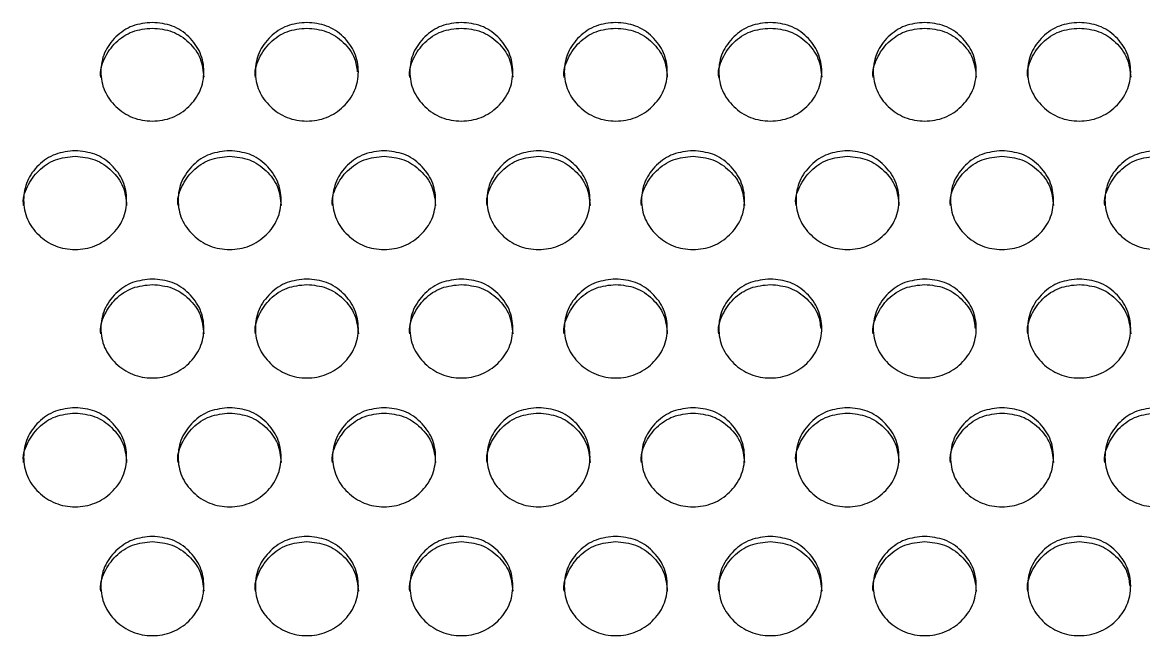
# Model space of a CAD drawing. Header units: millimetres. Extents: x 0.6 to 29.2, y 0.5 to 20.5.
# Drawn here: x 15.987 to 16.568, y 11.141 to 11.458 of the extents above; entities that cross this region are included whole.
import ezdxf

# ---------------------------------------------------------------- set-up
doc = ezdxf.new("R2010")
doc.units = ezdxf.units.MM

msp = doc.modelspace()

# ---------------------------------------------------------------- linework, layer by layer
for points, knots in [([(16.05468, 11.4582), (16.05819, 11.45787), (16.06521, 11.45719), (16.07397, 11.45111), (16.08011, 11.44278), (16.08197, 11.43269), (16.08011, 11.42262), (16.07398, 11.41423), (16.06522, 11.40836), (16.05468, 11.40657), (16.04415, 11.40836), (16.03538, 11.41423), (16.02926, 11.42262), (16.0274, 11.4327), (16.02926, 11.44278), (16.03539, 11.45111), (16.04415, 11.45717), (16.05117, 11.45786), (16.05468, 11.4582)], [0, 0, 0, 0, 0.062437, 0.124973, 0.187531, 0.249981, 0.31254, 0.374985, 0.437549, 0.499993, 0.562544, 0.624997, 0.687552, 0.750004, 0.812563, 0.87501, 0.937472, 1, 1, 1, 1]), ([(16.13468, 11.4582), (16.13819, 11.45787), (16.14521, 11.45719), (16.15397, 11.45111), (16.16011, 11.44278), (16.16197, 11.43269), (16.16011, 11.42262), (16.15398, 11.41423), (16.14522, 11.40836), (16.13468, 11.40657), (16.12415, 11.40836), (16.11538, 11.41423), (16.10926, 11.42262), (16.1074, 11.4327), (16.10926, 11.44278), (16.11539, 11.45111), (16.12415, 11.45717), (16.13117, 11.45786), (16.13468, 11.4582)], [0, 0, 0, 0, 0.062437, 0.124973, 0.187531, 0.249981, 0.312541, 0.374985, 0.437549, 0.499992, 0.562544, 0.624998, 0.687552, 0.750004, 0.812563, 0.87501, 0.937472, 1, 1, 1, 1]), ([(16.21468, 11.4582), (16.21819, 11.45787), (16.22521, 11.45719), (16.23397, 11.45111), (16.24011, 11.44278), (16.24197, 11.43269), (16.24011, 11.42262), (16.23398, 11.41423), (16.22522, 11.40836), (16.21468, 11.40657), (16.20415, 11.40836), (16.19538, 11.41423), (16.18926, 11.42262), (16.1874, 11.4327), (16.18926, 11.44278), (16.19539, 11.45111), (16.20415, 11.45717), (16.21117, 11.45786), (16.21468, 11.4582)], [0, 0, 0, 0, 0.062437, 0.124973, 0.187531, 0.249981, 0.312541, 0.374985, 0.437548, 0.499993, 0.562545, 0.624998, 0.687553, 0.750005, 0.812563, 0.87501, 0.937472, 1, 1, 1, 1]), ([(16.29468, 11.4582), (16.29819, 11.45787), (16.30521, 11.45719), (16.31397, 11.45111), (16.32011, 11.44278), (16.32197, 11.43269), (16.32011, 11.42262), (16.31398, 11.41423), (16.30522, 11.40836), (16.29468, 11.40657), (16.28415, 11.40836), (16.27538, 11.41423), (16.26926, 11.42262), (16.2674, 11.4327), (16.26926, 11.44278), (16.27538, 11.45111), (16.28415, 11.45717), (16.29117, 11.45786), (16.29468, 11.4582)], [0, 0, 0, 0, 0.062437, 0.124973, 0.187531, 0.249981, 0.312541, 0.374985, 0.437549, 0.499993, 0.562545, 0.624997, 0.687553, 0.750004, 0.812563, 0.87501, 0.937472, 1, 1, 1, 1]), ([(16.37468, 11.4582), (16.37819, 11.45787), (16.38521, 11.45719), (16.39397, 11.45111), (16.40011, 11.44278), (16.40197, 11.43269), (16.40011, 11.42262), (16.39398, 11.41423), (16.38522, 11.40836), (16.37468, 11.40657), (16.36415, 11.40836), (16.35538, 11.41423), (16.34926, 11.42262), (16.3474, 11.4327), (16.34926, 11.44278), (16.35539, 11.45111), (16.36415, 11.45717), (16.37117, 11.45786), (16.37468, 11.4582)], [0, 0, 0, 0, 0.0624366, 0.1249728, 0.1875302, 0.2499807, 0.3125402, 0.3749849, 0.4375484, 0.4999925, 0.5625446, 0.6249968, 0.687552, 0.7500041, 0.8125631, 0.8750097, 0.9374718, 1, 1, 1, 1]), ([(16.45468, 11.4582), (16.45819, 11.45787), (16.46521, 11.45719), (16.47397, 11.45111), (16.48011, 11.44278), (16.48197, 11.43269), (16.48011, 11.42262), (16.47398, 11.41423), (16.46522, 11.40836), (16.45468, 11.40657), (16.44415, 11.40836), (16.43538, 11.41423), (16.42926, 11.42262), (16.4274, 11.4327), (16.42926, 11.44278), (16.43538, 11.45111), (16.44415, 11.45717), (16.45117, 11.45786), (16.45468, 11.4582)], [0, 0, 0, 0, 0.062437, 0.124973, 0.18753, 0.249981, 0.31254, 0.374985, 0.437548, 0.499992, 0.562544, 0.624997, 0.687552, 0.750004, 0.812563, 0.87501, 0.937472, 1, 1, 1, 1]), ([(16.53468, 11.4582), (16.53819, 11.45787), (16.54521, 11.45719), (16.55397, 11.45111), (16.56011, 11.44278), (16.56197, 11.43269), (16.56011, 11.42262), (16.55398, 11.41423), (16.54522, 11.40836), (16.53468, 11.40657), (16.52415, 11.40836), (16.51538, 11.41423), (16.50926, 11.42262), (16.5074, 11.4327), (16.50926, 11.44278), (16.51539, 11.45111), (16.52415, 11.45717), (16.53117, 11.45786), (16.53468, 11.4582)], [0, 0, 0, 0, 0.062437, 0.124973, 0.187531, 0.249981, 0.312541, 0.374985, 0.437549, 0.499993, 0.562545, 0.624997, 0.687552, 0.750004, 0.812563, 0.87501, 0.937472, 1, 1, 1, 1]), ([(16.02802, 11.42976), (16.02802, 11.42976), (16.02735, 11.43304), (16.02957, 11.4399), (16.0353, 11.44817), (16.04417, 11.45423), (16.05118, 11.45492), (16.05468, 11.45527)], [0, 0, 0, 0, 0.000446, 0.250487, 0.500133, 0.749907, 1, 1, 1, 1]), ([(16.05468, 11.45527), (16.05819, 11.45493), (16.06522, 11.45425), (16.07393, 11.44818), (16.08027, 11.43987), (16.08099, 11.43315), (16.08135, 11.4298)], [0, 0, 0, 0, 0.24996, 0.500263, 0.750581, 1, 1, 1, 1]), ([(16.10802, 11.42976), (16.10802, 11.42976), (16.10738, 11.43304), (16.10955, 11.4399), (16.11531, 11.44817), (16.12417, 11.45423), (16.13118, 11.45492), (16.13468, 11.45527)], [0, 0, 0, 0, 0.000445, 0.250486, 0.500132, 0.749907, 1, 1, 1, 1]), ([(16.13468, 11.45527), (16.1382, 11.45493), (16.14523, 11.45426), (16.15389, 11.44817), (16.15981, 11.4407), (16.1605, 11.43498), (16.16079, 11.4326)], [0, 0, 0, 0, 0.269193, 0.538756, 0.808334, 1, 1, 1, 1]), ([(16.18802, 11.42976), (16.18802, 11.42976), (16.18738, 11.43304), (16.18955, 11.4399), (16.19531, 11.44817), (16.20417, 11.45423), (16.21118, 11.45492), (16.21468, 11.45527)], [0, 0, 0, 0, 0.000445, 0.250486, 0.500132, 0.749907, 1, 1, 1, 1]), ([(16.21468, 11.45527), (16.21819, 11.45493), (16.22522, 11.45425), (16.23393, 11.44818), (16.24027, 11.43987), (16.24099, 11.43315), (16.24135, 11.4298)], [0, 0, 0, 0, 0.24996, 0.500263, 0.750581, 1, 1, 1, 1]), ([(16.26802, 11.42976), (16.26802, 11.42976), (16.26738, 11.43304), (16.26955, 11.4399), (16.27531, 11.44817), (16.28417, 11.45423), (16.29118, 11.45492), (16.29468, 11.45527)], [0, 0, 0, 0, 0.000445, 0.250487, 0.50013, 0.749907, 1, 1, 1, 1]), ([(16.29468, 11.45527), (16.29819, 11.45493), (16.30522, 11.45425), (16.31393, 11.44818), (16.32027, 11.43987), (16.32099, 11.43315), (16.32135, 11.4298)], [0, 0, 0, 0, 0.24996, 0.500261, 0.750581, 1, 1, 1, 1]), ([(16.34802, 11.42976), (16.34802, 11.42976), (16.34737, 11.43304), (16.34956, 11.4399), (16.35531, 11.44817), (16.36417, 11.45423), (16.37118, 11.45492), (16.37468, 11.45527)], [0, 0, 0, 0, 0.000446, 0.250487, 0.500131, 0.749907, 1, 1, 1, 1]), ([(16.37468, 11.45527), (16.37819, 11.45493), (16.38522, 11.45425), (16.39393, 11.44818), (16.40027, 11.43987), (16.40099, 11.43315), (16.40135, 11.4298)], [0, 0, 0, 0, 0.249958, 0.500262, 0.75058, 1, 1, 1, 1]), ([(16.42802, 11.42976), (16.42802, 11.42976), (16.42737, 11.43304), (16.42956, 11.4399), (16.43531, 11.44817), (16.44417, 11.45423), (16.45118, 11.45492), (16.45468, 11.45527)], [0, 0, 0, 0, 0.000446, 0.250487, 0.500131, 0.749907, 1, 1, 1, 1]), ([(16.45468, 11.45527), (16.45819, 11.45493), (16.46522, 11.45425), (16.47393, 11.44818), (16.48027, 11.43987), (16.48099, 11.43315), (16.48135, 11.4298)], [0, 0, 0, 0, 0.249958, 0.500262, 0.75058, 1, 1, 1, 1]), ([(16.50802, 11.42976), (16.50802, 11.42976), (16.50737, 11.43304), (16.50956, 11.4399), (16.51531, 11.44817), (16.52417, 11.45423), (16.53118, 11.45492), (16.53468, 11.45527)], [0, 0, 0, 0, 0.0004458, 0.2504868, 0.5001325, 0.7499069, 1, 1, 1, 1]), ([(16.53468, 11.45527), (16.53819, 11.45493), (16.54522, 11.45425), (16.55393, 11.44818), (16.56027, 11.43987), (16.56099, 11.43315), (16.56135, 11.4298)], [0, 0, 0, 0, 0.24996, 0.500261, 0.750581, 1, 1, 1, 1]), ([(15.98802, 11.36336), (15.98802, 11.36336), (15.98738, 11.36664), (15.98955, 11.37352), (15.99531, 11.3818), (16.00417, 11.38787), (16.01118, 11.38856), (16.01468, 11.38891)], [0, 0, 0, 0, 0.000445, 0.250487, 0.500133, 0.749907, 1, 1, 1, 1]), ([(16.01468, 11.3918), (16.01819, 11.39146), (16.02521, 11.39078), (16.03397, 11.38469), (16.04011, 11.37635), (16.04197, 11.36624), (16.04011, 11.35616), (16.03398, 11.34775), (16.02522, 11.34187), (16.01468, 11.34008), (16.00415, 11.34187), (15.99538, 11.34775), (15.98926, 11.35615), (15.9874, 11.36625), (15.98926, 11.37635), (15.99539, 11.38469), (16.00415, 11.39076), (16.01117, 11.39145), (16.01468, 11.3918)], [0, 0, 0, 0, 0.062437, 0.124973, 0.187531, 0.249981, 0.312541, 0.374985, 0.437548, 0.499993, 0.562545, 0.624997, 0.687553, 0.750005, 0.812564, 0.87501, 0.937472, 1, 1, 1, 1]), ([(16.01468, 11.38891), (16.01819, 11.38857), (16.02522, 11.38789), (16.03393, 11.38181), (16.04027, 11.37348), (16.04099, 11.36676), (16.04135, 11.3634)], [0, 0, 0, 0, 0.24996, 0.500263, 0.750583, 1, 1, 1, 1]), ([(16.06802, 11.36336), (16.06802, 11.36336), (16.06735, 11.36664), (16.06957, 11.37352), (16.0753, 11.3818), (16.08417, 11.38787), (16.09118, 11.38856), (16.09468, 11.38891)], [0, 0, 0, 0, 0.000446, 0.250488, 0.50013, 0.749908, 1, 1, 1, 1]), ([(16.09468, 11.3918), (16.09819, 11.39146), (16.10521, 11.39078), (16.11397, 11.38469), (16.12011, 11.37635), (16.12197, 11.36624), (16.12011, 11.35616), (16.11398, 11.34775), (16.10522, 11.34187), (16.09468, 11.34008), (16.08415, 11.34187), (16.07538, 11.34775), (16.06926, 11.35615), (16.0674, 11.36625), (16.06926, 11.37635), (16.07538, 11.38469), (16.08415, 11.39076), (16.09117, 11.39145), (16.09468, 11.3918)], [0, 0, 0, 0, 0.0624361, 0.1249721, 0.1875295, 0.2499802, 0.3125396, 0.3749843, 0.4375475, 0.4999917, 0.5625438, 0.624996, 0.6875518, 0.750004, 0.8125633, 0.8750092, 0.9374718, 1, 1, 1, 1]), ([(16.09468, 11.38891), (16.09819, 11.38857), (16.10522, 11.38789), (16.11393, 11.38181), (16.12027, 11.37348), (16.12099, 11.36676), (16.12135, 11.3634)], [0, 0, 0, 0, 0.249956, 0.50026, 0.750581, 1, 1, 1, 1]), ([(16.14802, 11.36336), (16.14802, 11.36336), (16.14735, 11.36664), (16.14957, 11.37352), (16.1553, 11.3818), (16.16417, 11.38787), (16.17118, 11.38856), (16.17468, 11.38891)], [0, 0, 0, 0, 0.000446, 0.250488, 0.50013, 0.749908, 1, 1, 1, 1]), ([(16.17468, 11.3918), (16.17819, 11.39146), (16.18521, 11.39078), (16.19397, 11.38469), (16.20011, 11.37635), (16.20197, 11.36624), (16.20011, 11.35616), (16.19398, 11.34775), (16.18522, 11.34187), (16.17468, 11.34008), (16.16415, 11.34187), (16.15538, 11.34775), (16.14926, 11.35615), (16.1474, 11.36625), (16.14926, 11.37635), (16.15538, 11.38469), (16.16415, 11.39076), (16.17117, 11.39145), (16.17468, 11.3918)], [0, 0, 0, 0, 0.062437, 0.124972, 0.18753, 0.249981, 0.31254, 0.374984, 0.437548, 0.499992, 0.562544, 0.624996, 0.687552, 0.750004, 0.812563, 0.875009, 0.937472, 1, 1, 1, 1]), ([(16.17468, 11.38891), (16.17819, 11.38857), (16.18522, 11.38789), (16.19393, 11.38181), (16.20027, 11.37348), (16.20099, 11.36676), (16.20135, 11.3634)], [0, 0, 0, 0, 0.249961, 0.50026, 0.750583, 1, 1, 1, 1]), ([(16.22802, 11.36336), (16.22802, 11.36336), (16.22735, 11.36664), (16.22957, 11.37352), (16.2353, 11.3818), (16.24417, 11.38787), (16.25118, 11.38856), (16.25468, 11.38891)], [0, 0, 0, 0, 0.000446, 0.250488, 0.500133, 0.749907, 1, 1, 1, 1]), ([(16.25468, 11.3918), (16.25819, 11.39146), (16.26521, 11.39078), (16.27397, 11.38469), (16.28011, 11.37635), (16.28197, 11.36624), (16.28011, 11.35616), (16.27398, 11.34775), (16.26522, 11.34187), (16.25468, 11.34008), (16.24415, 11.34187), (16.23538, 11.34775), (16.22926, 11.35615), (16.2274, 11.36625), (16.22926, 11.37635), (16.23539, 11.38469), (16.24415, 11.39076), (16.25117, 11.39145), (16.25468, 11.3918)], [0, 0, 0, 0, 0.062437, 0.124973, 0.18753, 0.249981, 0.31254, 0.374984, 0.437549, 0.499993, 0.562545, 0.624997, 0.687552, 0.750004, 0.812564, 0.87501, 0.937472, 1, 1, 1, 1]), ([(16.25468, 11.38891), (16.25819, 11.38857), (16.26522, 11.38789), (16.27393, 11.38181), (16.28027, 11.37348), (16.28099, 11.36676), (16.28135, 11.3634)], [0, 0, 0, 0, 0.24996, 0.500263, 0.750582, 1, 1, 1, 1]), ([(16.30802, 11.36336), (16.30802, 11.36336), (16.30737, 11.36664), (16.30956, 11.37352), (16.31531, 11.3818), (16.32417, 11.38787), (16.33118, 11.38856), (16.33468, 11.38891)], [0, 0, 0, 0, 0.000446, 0.250488, 0.500133, 0.749907, 1, 1, 1, 1]), ([(16.33468, 11.3918), (16.33819, 11.39146), (16.34521, 11.39078), (16.35397, 11.38469), (16.36011, 11.37635), (16.36197, 11.36624), (16.36011, 11.35616), (16.35398, 11.34775), (16.34522, 11.34187), (16.33468, 11.34008), (16.32415, 11.34187), (16.31538, 11.34775), (16.30926, 11.35615), (16.3074, 11.36625), (16.30926, 11.37635), (16.31539, 11.38469), (16.32415, 11.39076), (16.33117, 11.39145), (16.33468, 11.3918)], [0, 0, 0, 0, 0.062437, 0.124973, 0.18753, 0.249981, 0.31254, 0.374985, 0.437548, 0.499993, 0.562545, 0.624997, 0.687553, 0.750005, 0.812564, 0.87501, 0.937472, 1, 1, 1, 1]), ([(16.33468, 11.38891), (16.33819, 11.38857), (16.34522, 11.38789), (16.35393, 11.38181), (16.36027, 11.37348), (16.36099, 11.36676), (16.36135, 11.3634)], [0, 0, 0, 0, 0.2499602, 0.5002611, 0.7505824, 1, 1, 1, 1]), ([(16.38802, 11.36336), (16.38802, 11.36336), (16.38735, 11.36664), (16.38957, 11.37352), (16.3953, 11.3818), (16.40417, 11.38787), (16.41118, 11.38856), (16.41468, 11.38891)], [0, 0, 0, 0, 0.0004462, 0.2504882, 0.5001318, 0.7499075, 1, 1, 1, 1]), ([(16.41468, 11.3918), (16.41819, 11.39146), (16.42521, 11.39078), (16.43397, 11.38469), (16.44011, 11.37635), (16.44197, 11.36624), (16.44011, 11.35616), (16.43398, 11.34775), (16.42522, 11.34187), (16.41468, 11.34008), (16.40415, 11.34187), (16.39538, 11.34775), (16.38926, 11.35615), (16.3874, 11.36625), (16.38926, 11.37635), (16.39539, 11.38469), (16.40415, 11.39076), (16.41117, 11.39145), (16.41468, 11.3918)], [0, 0, 0, 0, 0.062437, 0.124973, 0.18753, 0.249981, 0.31254, 0.374985, 0.437548, 0.499992, 0.562544, 0.624997, 0.687552, 0.750004, 0.812564, 0.87501, 0.937472, 1, 1, 1, 1]), ([(16.41468, 11.38891), (16.41819, 11.38857), (16.42522, 11.38789), (16.43393, 11.38181), (16.44027, 11.37348), (16.44099, 11.36676), (16.44135, 11.3634)], [0, 0, 0, 0, 0.249958, 0.500262, 0.750582, 1, 1, 1, 1]), ([(16.46802, 11.36336), (16.46802, 11.36336), (16.46737, 11.36664), (16.46956, 11.37352), (16.47531, 11.3818), (16.48417, 11.38787), (16.49118, 11.38856), (16.49468, 11.38891)], [0, 0, 0, 0, 0.0004458, 0.2504875, 0.5001314, 0.7499073, 1, 1, 1, 1]), ([(16.49468, 11.3918), (16.49819, 11.39146), (16.50521, 11.39078), (16.51397, 11.38469), (16.52011, 11.37635), (16.52197, 11.36624), (16.52011, 11.35616), (16.51398, 11.34775), (16.50522, 11.34187), (16.49468, 11.34008), (16.48415, 11.34187), (16.47538, 11.34775), (16.46926, 11.35615), (16.4674, 11.36625), (16.46926, 11.37635), (16.47539, 11.38469), (16.48415, 11.39076), (16.49117, 11.39145), (16.49468, 11.3918)], [0, 0, 0, 0, 0.0624373, 0.1249727, 0.1875301, 0.2499806, 0.31254, 0.3749843, 0.4375484, 0.499992, 0.5625441, 0.6249967, 0.6875522, 0.7500044, 0.8125635, 0.8750097, 0.9374718, 1, 1, 1, 1]), ([(16.49468, 11.38891), (16.49819, 11.38857), (16.50522, 11.38789), (16.51393, 11.38181), (16.52027, 11.37348), (16.52099, 11.36676), (16.52135, 11.3634)], [0, 0, 0, 0, 0.24996, 0.500262, 0.750582, 1, 1, 1, 1]), ([(16.54802, 11.36336), (16.54802, 11.36336), (16.54737, 11.36664), (16.54956, 11.37352), (16.55531, 11.3818), (16.56417, 11.38787), (16.57118, 11.38856), (16.57468, 11.38891)], [0, 0, 0, 0, 0.0004458, 0.2504877, 0.5001314, 0.7499052, 1, 1, 1, 1]), ([(16.57468, 11.3918), (16.57819, 11.39146), (16.58521, 11.39078), (16.59397, 11.38469), (16.60011, 11.37635), (16.60197, 11.36624), (16.60011, 11.35616), (16.59398, 11.34775), (16.58522, 11.34187), (16.57468, 11.34008), (16.56415, 11.34187), (16.55538, 11.34775), (16.54926, 11.35615), (16.5474, 11.36625), (16.54926, 11.37635), (16.55539, 11.38469), (16.56415, 11.39076), (16.57117, 11.39145), (16.57468, 11.3918)], [0, 0, 0, 0, 0.062437, 0.124973, 0.18753, 0.24998, 0.31254, 0.374984, 0.437548, 0.499992, 0.562544, 0.624996, 0.687552, 0.750004, 0.812564, 0.87501, 0.937471, 1, 1, 1, 1]), ([(16.02802, 11.29695), (16.02802, 11.29696), (16.02735, 11.30024), (16.02957, 11.30713), (16.0353, 11.31542), (16.04417, 11.32151), (16.05118, 11.3222), (16.05468, 11.32255)], [0, 0, 0, 0, 0.000446, 0.250487, 0.500133, 0.749907, 1, 1, 1, 1]), ([(16.05468, 11.32538), (16.05819, 11.32504), (16.06521, 11.32436), (16.07397, 11.31827), (16.08011, 11.30991), (16.08197, 11.29979), (16.08011, 11.28969), (16.07398, 11.28127), (16.06522, 11.27538), (16.05468, 11.27359), (16.04415, 11.27538), (16.03538, 11.28127), (16.02926, 11.28968), (16.0274, 11.29979), (16.02926, 11.30991), (16.03539, 11.31826), (16.04415, 11.32434), (16.05117, 11.32503), (16.05468, 11.32538)], [0, 0, 0, 0, 0.062437, 0.124973, 0.187531, 0.249981, 0.31254, 0.374985, 0.437549, 0.499993, 0.562544, 0.624997, 0.687552, 0.750004, 0.812564, 0.87501, 0.937472, 1, 1, 1, 1]), ([(16.05468, 11.32255), (16.05819, 11.32221), (16.06522, 11.32152), (16.07393, 11.31544), (16.08027, 11.30709), (16.08099, 11.30036), (16.08135, 11.297)], [0, 0, 0, 0, 0.24996, 0.5002633, 0.7505817, 1, 1, 1, 1]), ([(16.10802, 11.29695), (16.10802, 11.29696), (16.10738, 11.30024), (16.10955, 11.30713), (16.11531, 11.31542), (16.12417, 11.32151), (16.13118, 11.3222), (16.13468, 11.32255)], [0, 0, 0, 0, 0.0004447, 0.2504852, 0.5001318, 0.749907, 1, 1, 1, 1]), ([(16.13468, 11.32538), (16.13819, 11.32504), (16.14521, 11.32436), (16.15397, 11.31827), (16.16011, 11.30991), (16.16197, 11.29979), (16.16011, 11.28969), (16.15398, 11.28127), (16.14522, 11.27538), (16.13468, 11.27359), (16.12415, 11.27538), (16.11538, 11.28127), (16.10926, 11.28968), (16.1074, 11.29979), (16.10926, 11.30991), (16.11539, 11.31826), (16.12415, 11.32434), (16.13117, 11.32503), (16.13468, 11.32538)], [0, 0, 0, 0, 0.062437, 0.124973, 0.187531, 0.249981, 0.312541, 0.374985, 0.437549, 0.499992, 0.562544, 0.624997, 0.687553, 0.750004, 0.812563, 0.87501, 0.937472, 1, 1, 1, 1]), ([(16.13468, 11.32255), (16.13819, 11.32221), (16.14522, 11.32152), (16.15393, 11.31544), (16.16027, 11.30709), (16.16099, 11.30036), (16.16135, 11.297)], [0, 0, 0, 0, 0.24996, 0.5002633, 0.7505817, 1, 1, 1, 1]), ([(16.18802, 11.29695), (16.18802, 11.29696), (16.18738, 11.30024), (16.18955, 11.30713), (16.19531, 11.31542), (16.20417, 11.32151), (16.21118, 11.3222), (16.21468, 11.32255)], [0, 0, 0, 0, 0.0004447, 0.2504852, 0.5001318, 0.749907, 1, 1, 1, 1]), ([(16.21468, 11.32538), (16.21819, 11.32504), (16.22521, 11.32436), (16.23397, 11.31827), (16.24011, 11.30991), (16.24197, 11.29979), (16.24011, 11.28969), (16.23398, 11.28127), (16.22522, 11.27538), (16.21468, 11.27359), (16.20415, 11.27538), (16.19538, 11.28127), (16.18926, 11.28968), (16.1874, 11.29979), (16.18926, 11.30991), (16.19539, 11.31826), (16.20415, 11.32434), (16.21117, 11.32503), (16.21468, 11.32538)], [0, 0, 0, 0, 0.062437, 0.124973, 0.187531, 0.249981, 0.312541, 0.374985, 0.437548, 0.499992, 0.562544, 0.624998, 0.687553, 0.750004, 0.812564, 0.87501, 0.937472, 1, 1, 1, 1]), ([(16.21468, 11.32255), (16.21819, 11.32221), (16.22522, 11.32152), (16.23393, 11.31544), (16.24027, 11.30709), (16.24099, 11.30036), (16.24135, 11.297)], [0, 0, 0, 0, 0.24996, 0.5002633, 0.7505817, 1, 1, 1, 1]), ([(16.26802, 11.29695), (16.26802, 11.29696), (16.26738, 11.30024), (16.26955, 11.30713), (16.27531, 11.31542), (16.28417, 11.32151), (16.29118, 11.3222), (16.29468, 11.32255)], [0, 0, 0, 0, 0.000445, 0.250486, 0.50013, 0.749907, 1, 1, 1, 1]), ([(16.29468, 11.32538), (16.29819, 11.32504), (16.30521, 11.32436), (16.31397, 11.31827), (16.32011, 11.30991), (16.32197, 11.29979), (16.32011, 11.28969), (16.31398, 11.28127), (16.30522, 11.27538), (16.29468, 11.27359), (16.28415, 11.27538), (16.27538, 11.28127), (16.26926, 11.28968), (16.2674, 11.29979), (16.26926, 11.30991), (16.27538, 11.31826), (16.28415, 11.32434), (16.29117, 11.32503), (16.29468, 11.32538)], [0, 0, 0, 0, 0.062437, 0.124973, 0.187531, 0.249981, 0.312541, 0.374985, 0.437549, 0.499992, 0.562544, 0.624997, 0.687553, 0.750004, 0.812564, 0.87501, 0.937472, 1, 1, 1, 1]), ([(16.29468, 11.32255), (16.29819, 11.32221), (16.30522, 11.32152), (16.31393, 11.31544), (16.32027, 11.30709), (16.32099, 11.30036), (16.32135, 11.297)], [0, 0, 0, 0, 0.24996, 0.500262, 0.750582, 1, 1, 1, 1]), ([(16.34802, 11.29695), (16.34802, 11.29696), (16.34736, 11.30024), (16.34956, 11.30713), (16.35531, 11.31542), (16.36417, 11.32151), (16.37118, 11.3222), (16.37468, 11.32255)], [0, 0, 0, 0, 0.000445, 0.250486, 0.500131, 0.749908, 1, 1, 1, 1]), ([(16.37468, 11.32538), (16.37819, 11.32504), (16.38521, 11.32436), (16.39397, 11.31827), (16.40011, 11.30991), (16.40197, 11.29979), (16.40011, 11.28969), (16.39398, 11.28127), (16.38522, 11.27538), (16.37468, 11.27359), (16.36415, 11.27538), (16.35538, 11.28127), (16.34926, 11.28968), (16.3474, 11.29979), (16.34926, 11.30991), (16.35539, 11.31826), (16.36415, 11.32434), (16.37117, 11.32503), (16.37468, 11.32538)], [0, 0, 0, 0, 0.062437, 0.124973, 0.18753, 0.24998, 0.31254, 0.374985, 0.437548, 0.499992, 0.562544, 0.624997, 0.687552, 0.750004, 0.812563, 0.87501, 0.937472, 1, 1, 1, 1]), ([(16.37468, 11.32255), (16.3782, 11.32221), (16.38523, 11.32153), (16.39389, 11.31542), (16.39982, 11.3079), (16.40052, 11.30212), (16.40081, 11.2997)], [0, 0, 0, 0, 0.268425, 0.537222, 0.806034, 1, 1, 1, 1]), ([(16.42802, 11.29695), (16.42802, 11.29696), (16.42736, 11.30024), (16.42956, 11.30713), (16.43531, 11.31542), (16.44417, 11.32151), (16.45118, 11.3222), (16.45468, 11.32255)], [0, 0, 0, 0, 0.000445, 0.250486, 0.500131, 0.749907, 1, 1, 1, 1]), ([(16.45468, 11.32538), (16.45819, 11.32504), (16.46521, 11.32436), (16.47397, 11.31827), (16.48011, 11.30991), (16.48197, 11.29979), (16.48011, 11.28969), (16.47398, 11.28127), (16.46522, 11.27538), (16.45468, 11.27359), (16.44415, 11.27538), (16.43538, 11.28127), (16.42926, 11.28968), (16.4274, 11.29979), (16.42926, 11.30991), (16.43538, 11.31826), (16.44415, 11.32434), (16.45117, 11.32503), (16.45468, 11.32538)], [0, 0, 0, 0, 0.062437, 0.124973, 0.18753, 0.24998, 0.31254, 0.374985, 0.437548, 0.499992, 0.562544, 0.624997, 0.687552, 0.750004, 0.812563, 0.87501, 0.937472, 1, 1, 1, 1]), ([(16.45468, 11.32255), (16.4582, 11.32221), (16.46523, 11.32153), (16.47389, 11.31542), (16.47982, 11.3079), (16.48052, 11.30212), (16.48081, 11.2997)], [0, 0, 0, 0, 0.268425, 0.537222, 0.806034, 1, 1, 1, 1]), ([(16.50802, 11.29695), (16.50802, 11.29696), (16.50736, 11.30024), (16.50956, 11.30713), (16.51531, 11.31542), (16.52417, 11.32151), (16.53118, 11.3222), (16.53468, 11.32255)], [0, 0, 0, 0, 0.000445, 0.250486, 0.500132, 0.749907, 1, 1, 1, 1]), ([(16.53468, 11.32538), (16.53819, 11.32504), (16.54521, 11.32436), (16.55397, 11.31827), (16.56011, 11.30991), (16.56197, 11.29979), (16.56011, 11.28969), (16.55398, 11.28127), (16.54522, 11.27538), (16.53468, 11.27359), (16.52415, 11.27538), (16.51538, 11.28127), (16.50926, 11.28968), (16.5074, 11.29979), (16.50926, 11.30991), (16.51539, 11.31826), (16.52415, 11.32434), (16.53117, 11.32503), (16.53468, 11.32538)], [0, 0, 0, 0, 0.062437, 0.124973, 0.187531, 0.249981, 0.312541, 0.374985, 0.437549, 0.499992, 0.562544, 0.624997, 0.687553, 0.750004, 0.812564, 0.87501, 0.937472, 1, 1, 1, 1]), ([(16.53468, 11.32255), (16.53819, 11.32221), (16.54522, 11.32152), (16.55393, 11.31544), (16.56027, 11.30709), (16.56099, 11.30036), (16.56135, 11.297)], [0, 0, 0, 0, 0.24996, 0.500262, 0.750582, 1, 1, 1, 1]), ([(16.01468, 11.25877), (16.01819, 11.25842), (16.02521, 11.25774), (16.03397, 11.25164), (16.04011, 11.24327), (16.04197, 11.23313), (16.04011, 11.22302), (16.03398, 11.21458), (16.02522, 11.20869), (16.01468, 11.2069), (16.00415, 11.20869), (15.99538, 11.21459), (15.98926, 11.22301), (15.9874, 11.23314), (15.98926, 11.24327), (15.99539, 11.25164), (16.00415, 11.25772), (16.01117, 11.25842), (16.01468, 11.25877)], [0, 0, 0, 0, 0.062437, 0.124973, 0.187531, 0.249981, 0.312541, 0.374986, 0.437549, 0.499993, 0.562545, 0.624997, 0.687553, 0.750005, 0.812564, 0.87501, 0.937472, 1, 1, 1, 1]), ([(16.09468, 11.25877), (16.09819, 11.25842), (16.10521, 11.25774), (16.11397, 11.25164), (16.12011, 11.24327), (16.12197, 11.23313), (16.12011, 11.22302), (16.11398, 11.21458), (16.10522, 11.20869), (16.09468, 11.2069), (16.08415, 11.20869), (16.07538, 11.21459), (16.06926, 11.22301), (16.0674, 11.23314), (16.06926, 11.24327), (16.07538, 11.25164), (16.08415, 11.25772), (16.09117, 11.25842), (16.09468, 11.25877)], [0, 0, 0, 0, 0.062436, 0.1249721, 0.1875296, 0.2499801, 0.3125401, 0.3749848, 0.437548, 0.4999921, 0.5625442, 0.6249964, 0.687552, 0.750004, 0.8125632, 0.8750091, 0.9374718, 1, 1, 1, 1]), ([(16.17468, 11.25877), (16.17819, 11.25842), (16.18521, 11.25774), (16.19397, 11.25164), (16.20011, 11.24327), (16.20197, 11.23313), (16.20011, 11.22302), (16.19398, 11.21458), (16.18522, 11.20869), (16.17468, 11.2069), (16.16415, 11.20869), (16.15538, 11.21459), (16.14926, 11.22301), (16.1474, 11.23314), (16.14926, 11.24327), (16.15538, 11.25164), (16.16415, 11.25772), (16.17117, 11.25842), (16.17468, 11.25877)], [0, 0, 0, 0, 0.0624371, 0.1249722, 0.1875303, 0.2499805, 0.3125404, 0.3749845, 0.4375485, 0.4999926, 0.5625446, 0.6249968, 0.6875523, 0.7500042, 0.8125634, 0.8750092, 0.9374719, 1, 1, 1, 1]), ([(16.25468, 11.25877), (16.25819, 11.25842), (16.26521, 11.25774), (16.27397, 11.25164), (16.28011, 11.24327), (16.28197, 11.23313), (16.28011, 11.22302), (16.27398, 11.21458), (16.26522, 11.20869), (16.25468, 11.2069), (16.24415, 11.20869), (16.23538, 11.21459), (16.22926, 11.22301), (16.2274, 11.23314), (16.22926, 11.24327), (16.23539, 11.25164), (16.24415, 11.25772), (16.25117, 11.25842), (16.25468, 11.25877)], [0, 0, 0, 0, 0.0624371, 0.1249732, 0.1875304, 0.2499807, 0.3125406, 0.3749849, 0.437549, 0.4999931, 0.5625452, 0.6249974, 0.6875523, 0.7500044, 0.8125636, 0.8750101, 0.9374718, 1, 1, 1, 1]), ([(16.33468, 11.25877), (16.33819, 11.25842), (16.34521, 11.25774), (16.35397, 11.25164), (16.36011, 11.24327), (16.36197, 11.23313), (16.36011, 11.22302), (16.35398, 11.21458), (16.34522, 11.20869), (16.33468, 11.2069), (16.32415, 11.20869), (16.31538, 11.21459), (16.30926, 11.22301), (16.3074, 11.23314), (16.30926, 11.24327), (16.31539, 11.25164), (16.32415, 11.25772), (16.33117, 11.25842), (16.33468, 11.25877)], [0, 0, 0, 0, 0.062437, 0.124973, 0.18753, 0.249981, 0.312541, 0.374985, 0.437549, 0.499993, 0.562545, 0.624997, 0.687553, 0.750005, 0.812564, 0.87501, 0.937472, 1, 1, 1, 1]), ([(16.41468, 11.25877), (16.41819, 11.25842), (16.42521, 11.25774), (16.43397, 11.25164), (16.44011, 11.24327), (16.44197, 11.23313), (16.44011, 11.22302), (16.43398, 11.21458), (16.42522, 11.20869), (16.41468, 11.2069), (16.40415, 11.20869), (16.39538, 11.21459), (16.38926, 11.22301), (16.3874, 11.23314), (16.38926, 11.24327), (16.39539, 11.25164), (16.40415, 11.25772), (16.41117, 11.25842), (16.41468, 11.25877)], [0, 0, 0, 0, 0.062437, 0.124973, 0.18753, 0.24998, 0.31254, 0.374985, 0.437549, 0.499993, 0.562544, 0.624997, 0.687552, 0.750004, 0.812563, 0.87501, 0.937472, 1, 1, 1, 1]), ([(16.49468, 11.25877), (16.49819, 11.25842), (16.50521, 11.25774), (16.51397, 11.25164), (16.52011, 11.24327), (16.52197, 11.23313), (16.52011, 11.22302), (16.51398, 11.21458), (16.50522, 11.20869), (16.49468, 11.2069), (16.48415, 11.20869), (16.47538, 11.21459), (16.46926, 11.22301), (16.4674, 11.23314), (16.46926, 11.24327), (16.47539, 11.25164), (16.48415, 11.25772), (16.49117, 11.25842), (16.49468, 11.25877)], [0, 0, 0, 0, 0.062437, 0.124973, 0.18753, 0.249981, 0.31254, 0.374985, 0.437549, 0.499992, 0.562544, 0.624997, 0.687552, 0.750004, 0.812563, 0.87501, 0.937472, 1, 1, 1, 1]), ([(16.57468, 11.25877), (16.57819, 11.25842), (16.58521, 11.25774), (16.59397, 11.25164), (16.60011, 11.24327), (16.60197, 11.23313), (16.60011, 11.22302), (16.59398, 11.21458), (16.58522, 11.20869), (16.57468, 11.2069), (16.56415, 11.20869), (16.55538, 11.21459), (16.54926, 11.22301), (16.5474, 11.23314), (16.54926, 11.24327), (16.55539, 11.25164), (16.56415, 11.25772), (16.57117, 11.25842), (16.57468, 11.25877)], [0, 0, 0, 0, 0.062437, 0.124973, 0.18753, 0.24998, 0.31254, 0.374985, 0.437548, 0.499993, 0.562545, 0.624997, 0.687552, 0.750004, 0.812563, 0.87501, 0.937471, 1, 1, 1, 1]), ([(15.98802, 11.23035), (15.98802, 11.23036), (15.98738, 11.23365), (15.98955, 11.24054), (15.99531, 11.24885), (16.00417, 11.25494), (16.01118, 11.25563), (16.01468, 11.25598)], [0, 0, 0, 0, 0.000443, 0.250487, 0.500133, 0.749907, 1, 1, 1, 1]), ([(16.01468, 11.25598), (16.01819, 11.25564), (16.02522, 11.25496), (16.03393, 11.24886), (16.04027, 11.2405), (16.04099, 11.23376), (16.04135, 11.23039)], [0, 0, 0, 0, 0.249959, 0.500263, 0.750581, 1, 1, 1, 1]), ([(16.06802, 11.23035), (16.06802, 11.23036), (16.06735, 11.23364), (16.06957, 11.24054), (16.0753, 11.24885), (16.08417, 11.25494), (16.09118, 11.25563), (16.09468, 11.25598)], [0, 0, 0, 0, 0.0004443, 0.2504881, 0.5001306, 0.7499075, 1, 1, 1, 1]), ([(16.09468, 11.25598), (16.09819, 11.25564), (16.10522, 11.25496), (16.11393, 11.24886), (16.12027, 11.2405), (16.12099, 11.23376), (16.12135, 11.23039)], [0, 0, 0, 0, 0.2499559, 0.5002602, 0.75058, 1, 1, 1, 1]), ([(16.14802, 11.23035), (16.14802, 11.23036), (16.14735, 11.23364), (16.14957, 11.24054), (16.1553, 11.24885), (16.16417, 11.25494), (16.17118, 11.25563), (16.17468, 11.25598)], [0, 0, 0, 0, 0.0004443, 0.2504881, 0.5001306, 0.7499075, 1, 1, 1, 1]), ([(16.17468, 11.25598), (16.17819, 11.25564), (16.18522, 11.25496), (16.19393, 11.24886), (16.20027, 11.2405), (16.20099, 11.23376), (16.20135, 11.23039)], [0, 0, 0, 0, 0.24996, 0.50026, 0.750581, 1, 1, 1, 1]), ([(16.22802, 11.23035), (16.22802, 11.23036), (16.22735, 11.23364), (16.22957, 11.24054), (16.2353, 11.24885), (16.24417, 11.25494), (16.25118, 11.25563), (16.25468, 11.25598)], [0, 0, 0, 0, 0.000444, 0.250488, 0.500134, 0.749907, 1, 1, 1, 1]), ([(16.25468, 11.25598), (16.25819, 11.25564), (16.26522, 11.25496), (16.27393, 11.24886), (16.28027, 11.2405), (16.28099, 11.23376), (16.28135, 11.23039)], [0, 0, 0, 0, 0.24996, 0.500263, 0.750581, 1, 1, 1, 1]), ([(16.30802, 11.23035), (16.30802, 11.23036), (16.30736, 11.23365), (16.30956, 11.24054), (16.31531, 11.24885), (16.32417, 11.25494), (16.33118, 11.25563), (16.33468, 11.25598)], [0, 0, 0, 0, 0.0004438, 0.2504877, 0.5001335, 0.749907, 1, 1, 1, 1]), ([(16.33468, 11.25598), (16.33819, 11.25564), (16.34522, 11.25496), (16.35393, 11.24886), (16.36027, 11.2405), (16.36099, 11.23376), (16.36135, 11.23039)], [0, 0, 0, 0, 0.24996, 0.500261, 0.750581, 1, 1, 1, 1]), ([(16.38802, 11.23035), (16.38802, 11.23036), (16.38735, 11.23364), (16.38957, 11.24054), (16.3953, 11.24885), (16.40417, 11.25494), (16.41118, 11.25563), (16.41468, 11.25598)], [0, 0, 0, 0, 0.0004443, 0.2504882, 0.5001323, 0.7499074, 1, 1, 1, 1]), ([(16.41468, 11.25598), (16.41819, 11.25564), (16.42522, 11.25496), (16.43393, 11.24886), (16.44027, 11.2405), (16.44099, 11.23376), (16.44135, 11.23039)], [0, 0, 0, 0, 0.249958, 0.500261, 0.750581, 1, 1, 1, 1]), ([(16.46802, 11.23035), (16.46802, 11.23036), (16.46736, 11.23365), (16.46956, 11.24054), (16.47531, 11.24885), (16.48417, 11.25494), (16.49118, 11.25563), (16.49468, 11.25598)], [0, 0, 0, 0, 0.0004438, 0.2504876, 0.5001318, 0.7499072, 1, 1, 1, 1]), ([(16.49468, 11.25598), (16.49819, 11.25564), (16.50522, 11.25496), (16.51393, 11.24886), (16.52027, 11.2405), (16.52099, 11.23376), (16.52135, 11.23039)], [0, 0, 0, 0, 0.24996, 0.500262, 0.750581, 1, 1, 1, 1]), ([(16.54802, 11.23035), (16.54802, 11.23036), (16.54736, 11.23365), (16.54956, 11.24054), (16.55531, 11.24885), (16.56417, 11.25494), (16.57118, 11.25563), (16.57468, 11.25598)], [0, 0, 0, 0, 0.000444, 0.250488, 0.500132, 0.749905, 1, 1, 1, 1]), ([(16.02802, 11.16374), (16.02802, 11.16375), (16.02735, 11.16704), (16.02957, 11.17395), (16.0353, 11.18227), (16.04417, 11.18837), (16.05118, 11.18907), (16.05468, 11.18941)], [0, 0, 0, 0, 0.000447, 0.250488, 0.500133, 0.749907, 1, 1, 1, 1]), ([(16.05468, 11.19215), (16.05819, 11.19181), (16.06521, 11.19112), (16.07397, 11.18501), (16.08011, 11.17663), (16.08197, 11.16648), (16.08011, 11.15635), (16.07398, 11.1479), (16.06522, 11.14199), (16.05468, 11.1402), (16.04415, 11.142), (16.03538, 11.1479), (16.02926, 11.15634), (16.0274, 11.16648), (16.02926, 11.17663), (16.03539, 11.18501), (16.04415, 11.1911), (16.05117, 11.1918), (16.05468, 11.19215)], [0, 0, 0, 0, 0.0624371, 0.1249732, 0.1875305, 0.2499808, 0.3125401, 0.3749852, 0.4375489, 0.4999931, 0.562544, 0.6249973, 0.6875521, 0.7500043, 0.8125635, 0.8750104, 0.9374719, 1, 1, 1, 1]), ([(16.05468, 11.18941), (16.05819, 11.18907), (16.06522, 11.18839), (16.07393, 11.18228), (16.08027, 11.17391), (16.08099, 11.16716), (16.08135, 11.16379)], [0, 0, 0, 0, 0.24996, 0.500264, 0.750582, 1, 1, 1, 1]), ([(16.10802, 11.16374), (16.10802, 11.16375), (16.10738, 11.16704), (16.10955, 11.17395), (16.11531, 11.18227), (16.12417, 11.18837), (16.13118, 11.18907), (16.13468, 11.18941)], [0, 0, 0, 0, 0.000446, 0.250486, 0.500132, 0.749907, 1, 1, 1, 1]), ([(16.13468, 11.19215), (16.13819, 11.19181), (16.14521, 11.19112), (16.15397, 11.18501), (16.16011, 11.17663), (16.16197, 11.16648), (16.16011, 11.15635), (16.15398, 11.1479), (16.14522, 11.14199), (16.13468, 11.1402), (16.12415, 11.142), (16.11538, 11.1479), (16.10926, 11.15634), (16.1074, 11.16648), (16.10926, 11.17663), (16.11539, 11.18501), (16.12415, 11.1911), (16.13117, 11.1918), (16.13468, 11.19215)], [0, 0, 0, 0, 0.0624371, 0.1249732, 0.1875306, 0.2499809, 0.3125402, 0.3749853, 0.4375491, 0.4999922, 0.5625443, 0.6249976, 0.6875524, 0.7500044, 0.8125634, 0.8750104, 0.9374719, 1, 1, 1, 1]), ([(16.13468, 11.18941), (16.13819, 11.18907), (16.14522, 11.18839), (16.15393, 11.18228), (16.16027, 11.17391), (16.16099, 11.16716), (16.16135, 11.16379)], [0, 0, 0, 0, 0.24996, 0.500264, 0.750582, 1, 1, 1, 1]), ([(16.18802, 11.16374), (16.18802, 11.16375), (16.18738, 11.16704), (16.18955, 11.17395), (16.19531, 11.18227), (16.20417, 11.18837), (16.21118, 11.18907), (16.21468, 11.18941)], [0, 0, 0, 0, 0.000446, 0.250486, 0.500132, 0.749907, 1, 1, 1, 1]), ([(16.21468, 11.19215), (16.21819, 11.19181), (16.22521, 11.19112), (16.23397, 11.18501), (16.24011, 11.17663), (16.24197, 11.16648), (16.24011, 11.15635), (16.23398, 11.1479), (16.22522, 11.14199), (16.21468, 11.1402), (16.20415, 11.142), (16.19538, 11.1479), (16.18926, 11.15634), (16.1874, 11.16648), (16.18926, 11.17663), (16.19539, 11.18501), (16.20415, 11.1911), (16.21117, 11.1918), (16.21468, 11.19215)], [0, 0, 0, 0, 0.062437, 0.124973, 0.187531, 0.249981, 0.31254, 0.374986, 0.437548, 0.499993, 0.562545, 0.624998, 0.687553, 0.750005, 0.812563, 0.87501, 0.937472, 1, 1, 1, 1]), ([(16.21468, 11.18941), (16.21819, 11.18907), (16.22522, 11.18839), (16.23393, 11.18228), (16.24027, 11.17391), (16.24099, 11.16716), (16.24135, 11.16379)], [0, 0, 0, 0, 0.24996, 0.500264, 0.750582, 1, 1, 1, 1]), ([(16.26802, 11.16374), (16.26802, 11.16375), (16.26738, 11.16704), (16.26955, 11.17395), (16.27531, 11.18227), (16.28417, 11.18837), (16.29118, 11.18907), (16.29468, 11.18941)], [0, 0, 0, 0, 0.000446, 0.250487, 0.50013, 0.749907, 1, 1, 1, 1]), ([(16.29468, 11.19215), (16.29819, 11.19181), (16.30521, 11.19112), (16.31397, 11.18501), (16.32011, 11.17663), (16.32197, 11.16648), (16.32011, 11.15635), (16.31398, 11.1479), (16.30522, 11.14199), (16.29468, 11.1402), (16.28415, 11.142), (16.27538, 11.1479), (16.26926, 11.15634), (16.2674, 11.16648), (16.26926, 11.17663), (16.27538, 11.18501), (16.28415, 11.1911), (16.29117, 11.1918), (16.29468, 11.19215)], [0, 0, 0, 0, 0.062437, 0.124973, 0.18753, 0.249981, 0.31254, 0.374985, 0.437549, 0.499992, 0.562545, 0.624997, 0.687552, 0.750004, 0.812564, 0.87501, 0.937472, 1, 1, 1, 1]), ([(16.29468, 11.18941), (16.29819, 11.18907), (16.30522, 11.18839), (16.31393, 11.18228), (16.32027, 11.17391), (16.32099, 11.16716), (16.32135, 11.16379)], [0, 0, 0, 0, 0.24996, 0.500262, 0.750582, 1, 1, 1, 1]), ([(16.34802, 11.16374), (16.34802, 11.16375), (16.34737, 11.16704), (16.34956, 11.17395), (16.35531, 11.18227), (16.36417, 11.18837), (16.37118, 11.18907), (16.37468, 11.18941)], [0, 0, 0, 0, 0.0004461, 0.2504872, 0.5001314, 0.7499075, 1, 1, 1, 1]), ([(16.37468, 11.19215), (16.37819, 11.19181), (16.38521, 11.19112), (16.39397, 11.18501), (16.40011, 11.17663), (16.40197, 11.16648), (16.40011, 11.15635), (16.39398, 11.1479), (16.38522, 11.14199), (16.37468, 11.1402), (16.36415, 11.142), (16.35538, 11.1479), (16.34926, 11.15634), (16.3474, 11.16648), (16.34926, 11.17663), (16.35539, 11.18501), (16.36415, 11.1911), (16.37117, 11.1918), (16.37468, 11.19215)], [0, 0, 0, 0, 0.062437, 0.124973, 0.18753, 0.24998, 0.31254, 0.374985, 0.437548, 0.499992, 0.562544, 0.624997, 0.687552, 0.750004, 0.812563, 0.87501, 0.937472, 1, 1, 1, 1]), ([(16.37468, 11.18941), (16.37819, 11.18907), (16.38522, 11.18839), (16.39393, 11.18228), (16.40027, 11.17391), (16.40099, 11.16716), (16.40135, 11.16379)], [0, 0, 0, 0, 0.249958, 0.500263, 0.750582, 1, 1, 1, 1]), ([(16.42802, 11.16374), (16.42802, 11.16375), (16.42737, 11.16704), (16.42956, 11.17395), (16.43531, 11.18227), (16.44417, 11.18837), (16.45118, 11.18907), (16.45468, 11.18941)], [0, 0, 0, 0, 0.0004461, 0.2504868, 0.5001311, 0.7499073, 1, 1, 1, 1]), ([(16.45468, 11.19215), (16.45819, 11.19181), (16.46521, 11.19112), (16.47397, 11.18501), (16.48011, 11.17663), (16.48197, 11.16648), (16.48011, 11.15635), (16.47398, 11.1479), (16.46522, 11.14199), (16.45468, 11.1402), (16.44415, 11.142), (16.43538, 11.1479), (16.42926, 11.15634), (16.4274, 11.16648), (16.42926, 11.17663), (16.43538, 11.18501), (16.44415, 11.1911), (16.45117, 11.1918), (16.45468, 11.19215)], [0, 0, 0, 0, 0.062437, 0.124973, 0.18753, 0.249981, 0.31254, 0.374985, 0.437548, 0.499992, 0.562544, 0.624997, 0.687552, 0.750004, 0.812563, 0.87501, 0.937472, 1, 1, 1, 1]), ([(16.45468, 11.18941), (16.45819, 11.18907), (16.46522, 11.18839), (16.47393, 11.18228), (16.48027, 11.17391), (16.48099, 11.16716), (16.48135, 11.16379)], [0, 0, 0, 0, 0.249958, 0.500263, 0.750582, 1, 1, 1, 1]), ([(16.50802, 11.16374), (16.50802, 11.16375), (16.50737, 11.16704), (16.50956, 11.17395), (16.51531, 11.18227), (16.52417, 11.18837), (16.53118, 11.18907), (16.53468, 11.18941)], [0, 0, 0, 0, 0.000446, 0.250487, 0.500133, 0.749907, 1, 1, 1, 1]), ([(16.53468, 11.19215), (16.53819, 11.19181), (16.54521, 11.19112), (16.55397, 11.18501), (16.56011, 11.17663), (16.56197, 11.16648), (16.56011, 11.15635), (16.55398, 11.1479), (16.54522, 11.14199), (16.53468, 11.1402), (16.52415, 11.142), (16.51538, 11.1479), (16.50926, 11.15634), (16.5074, 11.16648), (16.50926, 11.17663), (16.51539, 11.18501), (16.52415, 11.1911), (16.53117, 11.1918), (16.53468, 11.19215)], [0, 0, 0, 0, 0.062437, 0.124973, 0.18753, 0.249981, 0.31254, 0.374985, 0.437549, 0.499992, 0.562544, 0.624997, 0.687552, 0.750004, 0.812563, 0.87501, 0.937472, 1, 1, 1, 1]), ([(16.53468, 11.18941), (16.5382, 11.18907), (16.54523, 11.18839), (16.55389, 11.18227), (16.55984, 11.1747), (16.56054, 11.16886), (16.56083, 11.16639)], [0, 0, 0, 0, 0.2676702, 0.5357066, 0.8037623, 1, 1, 1, 1])]:
    msp.add_open_spline(points, degree=3, knots=knots)

doc.saveas('drawing.dxf')
